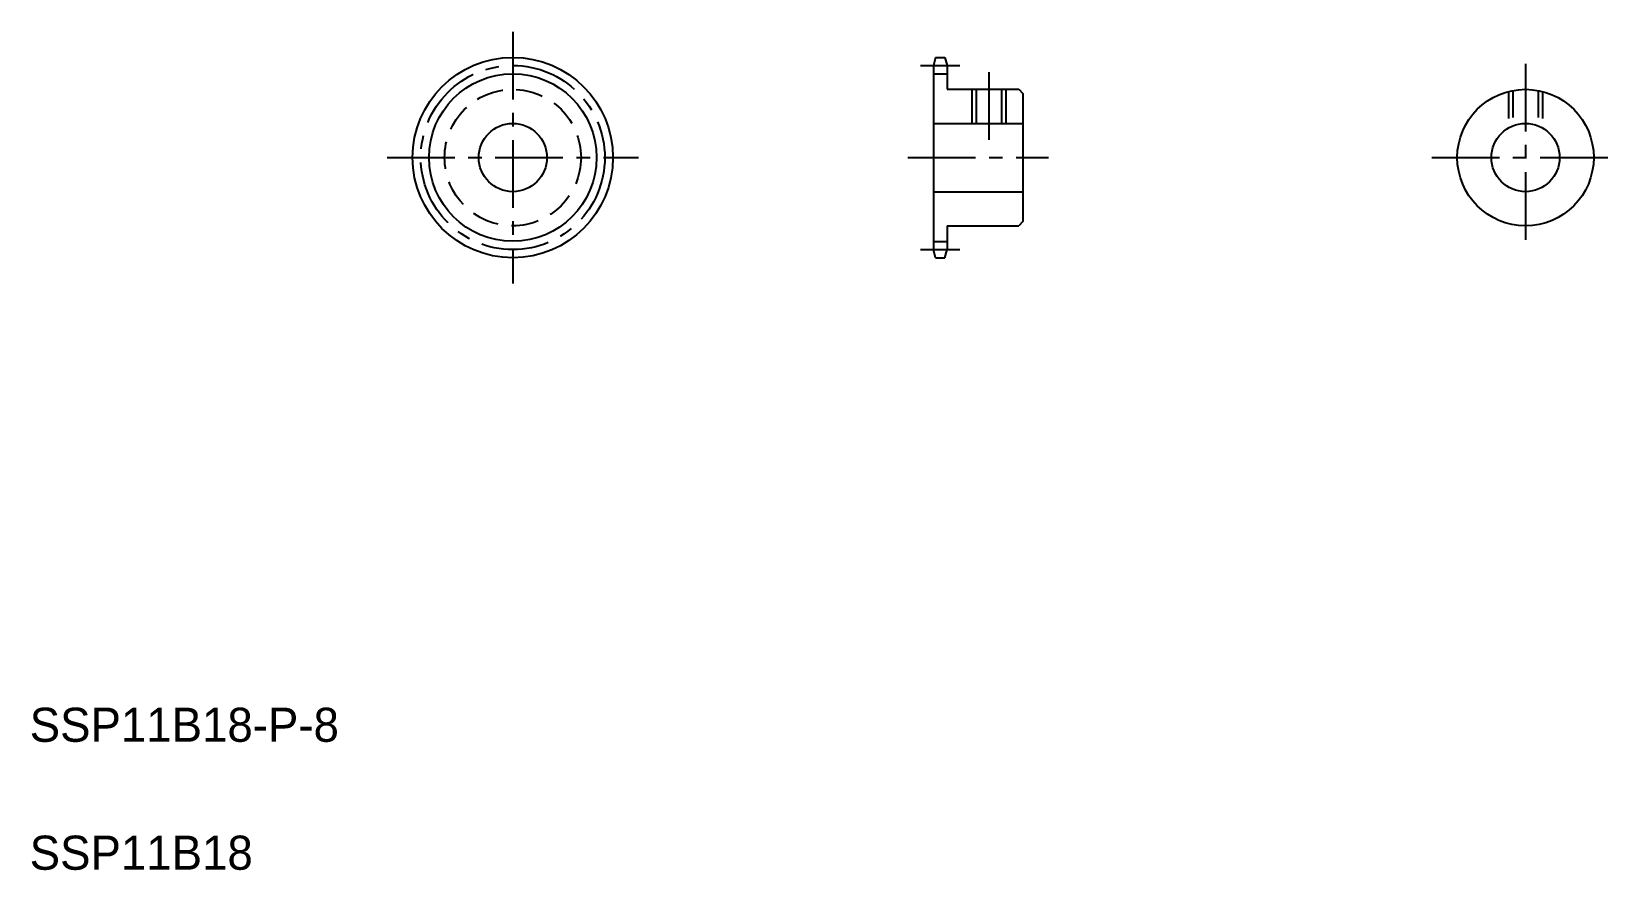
# Model space of a CAD drawing. Extents: x 10 to 196, y 10 to 108.
import ezdxf

# ---------------------------------------------------------------- set-up
doc = ezdxf.new("R2010")
doc.units = 0
doc.header["$LTSCALE"] = 0.25
doc.linetypes.add('CENTER', pattern=[50.8, 31.75, -6.35, 6.35, -6.35])
doc.linetypes.add('DASHED', pattern=[19.05, 12.7, -6.35])
doc.layers.get('0').update_dxf_attribs({"linetype": 'CONTINUOUS'})
doc.layers.add('CENTER', color=1, linetype='CENTER')

msp = doc.modelspace()

# ---------------------------------------------------------------- linework, layer by layer
at = {"color": 7, "linetype": 'CONTINUOUS'}
for p, q in [((116.26, 105.25), (116.01, 104.29)), ((116.01, 104.29), (116.01, 82.71)), ((116.26, 105.25), (117.35, 105.25)), ((117.35, 105.25), (117.61, 104.29)), ((117.61, 104.29), (117.61, 101.5)), ((116.01, 103.32), (117.61, 103.32)), ((117.61, 101.5), (126.01, 101.5)), ((121.01, 101.5), (121.01, 97.5)), ((124.01, 101.5), (124.01, 97.5)), ((126.01, 101.5), (126.51, 101)), ((126.51, 101), (126.51, 86)), ((116.01, 97.5), (126.51, 97.5)), ((126.51, 97.25), (126.51, 97.25)), ((116.01, 89.5), (126.51, 89.5)), ((126.51, 86), (126.01, 85.5)), ((117.61, 85.5), (126.01, 85.5)), ((117.61, 85.5), (117.61, 82.71)), ((116.01, 83.67), (117.61, 83.67)), ((116.26, 81.75), (116.01, 82.71)), ((117.35, 81.75), (117.61, 82.71)), ((116.26, 81.75), (117.35, 81.75))]:
    msp.add_line(p, q, dxfattribs=at)
at = {"color": 3, "linetype": 'CONTINUOUS'}
for p, q in [((120.51, 101.5), (120.51, 97.5)), ((124.51, 101.5), (124.51, 97.5))]:
    msp.add_line(p, q, dxfattribs=at)
at = {"color": 3, "linetype": 'DASHED'}
for p, q in [((183.46, 101.24), (183.46, 96.96)), ((183.96, 101.36), (183.96, 97.21)), ((186.96, 101.36), (186.96, 97.21)), ((187.46, 101.24), (187.46, 96.96))]:
    msp.add_line(p, q, dxfattribs=at)
msp.add_line((126.51, 93.5), (126.51, 93.5))
at = {"color": 7, "linetype": 'CONTINUOUS'}
for centre, radius in [((66.67, 93.5), 11.75), ((185.46, 93.5), 8), ((66.67, 93.5), 4), ((185.46, 93.5), 4)]:
    msp.add_circle(centre, radius, dxfattribs=at)
at = {"color": 3, "linetype": 'CONTINUOUS'}
msp.add_circle((66.67, 93.5), 9.82, dxfattribs=at)
at = {"color": 3, "linetype": 'DASHED'}
msp.add_circle((66.67, 93.5), 8, dxfattribs=at)
at = {"layer": 'CENTER', "color": 1, "linetype": 'CENTER'}
for p, q in [((66.67, 108.25), (66.67, 78.75)), ((114.51, 104.29), (119.11, 104.29)), ((185.46, 104.5), (185.46, 82.5)), ((122.51, 103.5), (122.51, 95.5)), ((51.92, 93.5), (81.42, 93.5)), ((113.01, 93.5), (129.51, 93.5)), ((174.46, 93.5), (196.46, 93.5)), ((114.51, 82.71), (119.11, 82.71))]:
    msp.add_line(p, q, dxfattribs=at)
msp.add_circle((66.67, 93.5), 10.79, dxfattribs=at)

# ---------------------------------------------------------------- texts
at = {"color": 7, "linetype": 'CONTINUOUS'}
for s, p in [('SSP11B18-P-8', (10, 25)), ('SSP11B18', (10, 10))]:
    msp.add_text(s, height=4, dxfattribs=at).set_placement(p)

doc.saveas('drawing.dxf')
